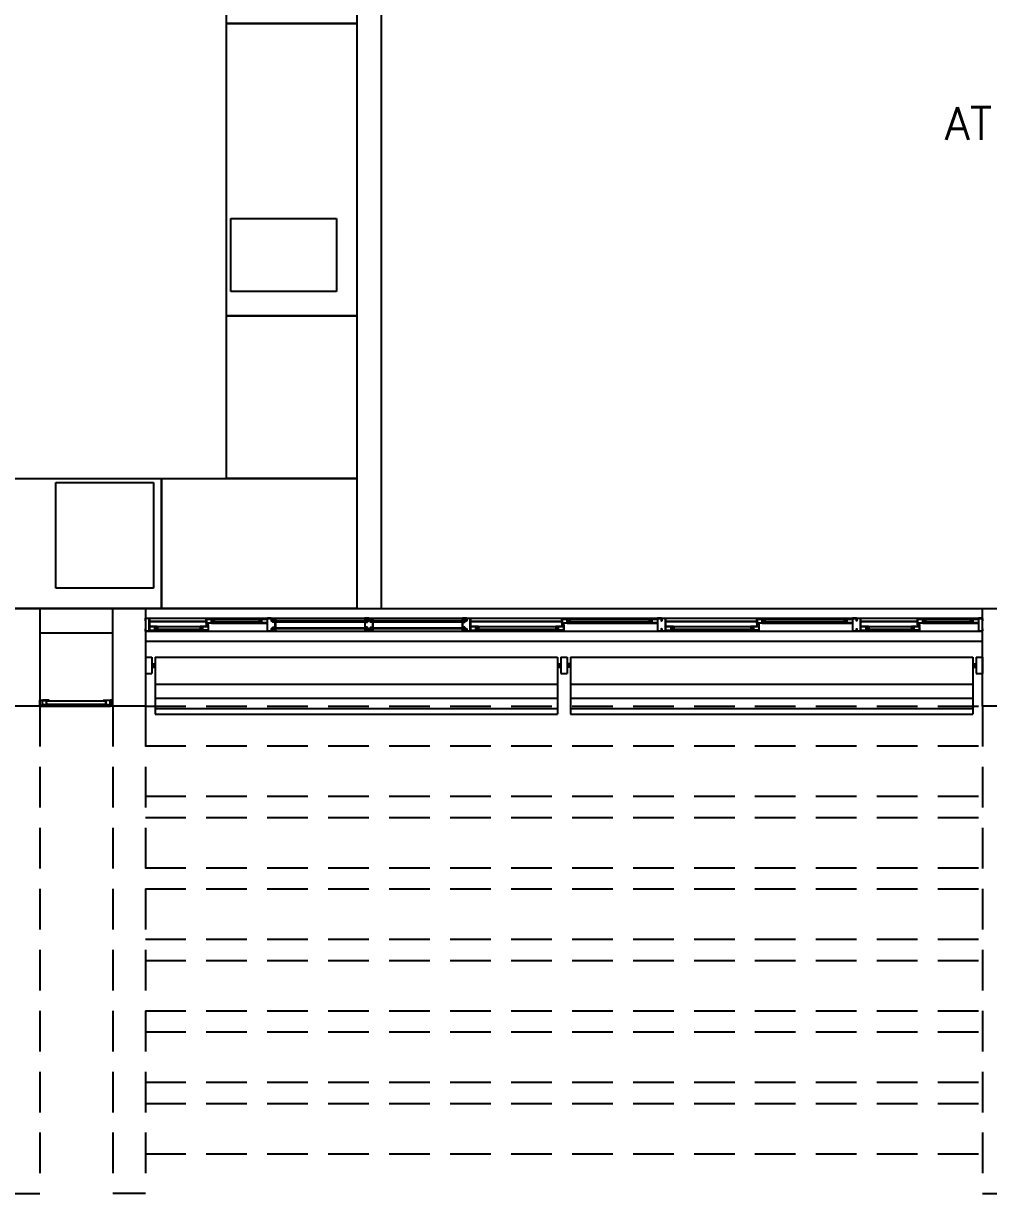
# Model space of a CAD drawing. Header units: millimetres. Extents: x 2128 to 2646, y 1972 to 2207.
# Drawn here: x 2346.71 to 2352.65, y 2006.32 to 2013.52 of the extents above; entities that cross this region are included whole.
import ezdxf

# ---------------------------------------------------------------- set-up
doc = ezdxf.new("R2010")
doc.units = ezdxf.units.MM
doc.linetypes.add('HIDDEN', pattern=[0.375, 0.25, -0.125])
doc.linetypes.add('HIDDEN2', pattern=[4.7625, 3.175, -1.5875])
for name, color, linetype in [('AM-PROJEÇÃO', 1, 'HIDDEN2'), ('AM-TEXTO', 2, 'Continuous'), ('AR-ALV', 2, 'Continuous'), ('AR-ARMÁRIOINF', 1, 'Continuous'), ('AR-BANCADAS', 1, 'Continuous'), ('AR-ESQ', 1, 'Continuous'), ('AR-ESQ-V', 1, 'Continuous'), ('AR-ESTC', 3, 'Continuous'), ('AR-PORTA', 1, 'Continuous'), ('AR-PROJ', 1, 'HIDDEN'), ('BC- VISTA', 1, 'Continuous'), ('BR-LINHAS', 1, 'Continuous'), ('BR-MONTANTE', 242, 'Continuous'), ('BR-PAINEL', 1, 'Continuous'), ('BR-SUPORTE', 1, 'Continuous'), ('DT-ESQ-BAGUETE-C', 1, 'Continuous'), ('DT-ESQ-BAGUETE-V', 1, 'Continuous'), ('DT-ESQ-CHAPA DOBRADA-V', 1, 'Continuous'), ('DT-ESQ-MARCO-V', 1, 'Continuous'), ('DT-ESQ-PERFIL CADEIRA-C', 2, 'Continuous'), ('DT-ESQ-PERFIL CADEIRA-V', 2, 'Continuous'), ('DT-ESQ-PERFIL U SIMPLES-C', 2, 'Continuous'), ('DT-ESQ-PERFIL U-C', 2, 'Continuous'), ('DT-ESQ-PERFIL U-V', 1, 'Continuous'), ('DT-ESQ-VENEZIANA-C', 1, 'Continuous'), ('DT-ESQ-VENEZIANA-V', 1, 'Continuous'), ('DT-ESQ-VIDRO-C', 2, 'Continuous'), ('DT-ESQ-VIDRO-V', 71, 'Continuous'), ('DT-TXTMOD', 1, 'Continuous'), ('ENDEREÇO', 2, 'Continuous'), ('PG-PROJ', 1, 'HIDDEN')]:
    doc.layers.add(name, color=color, linetype=linetype)
doc.styles.add('S10', font='simplex.shx', dxfattribs={"height": 0.1})
doc.styles.add('S12', font='simplex.shx', dxfattribs={"width": 1.1, "height": 0.12})
doc.styles.add('UNB1-100', font='simplex.shx', dxfattribs={"height": 0.2})

# ---------------------------------------------------------------- blocks, each defined once
blk = doc.blocks.new('BCL04')
at = {"layer": 'BC- VISTA'}
blk.add_lwpolyline([(0.8, 0), (0.8, -1.725), (0, -1.725), (0, 0)], close=True, dxfattribs=at)
blk = doc.blocks.new('BCL05')
at = {"layer": 'BC- VISTA'}
blk.add_lwpolyline([(0.8, 0), (0.8, -1.8), (0, -1.8), (0, 0)], close=True, dxfattribs=at)
blk = doc.blocks.new('AIRG3')
at = {"layer": 'AM-PROJEÇÃO'}
blk.add_lwpolyline([(0, 0), (0.45, 0), (0.45, -0.65), (0, -0.65)], close=True, dxfattribs=at)
at = {"layer": 'AM-TEXTO', "style": 'S12'}
for tag, p, flags in [('ACABAMENTO', (1.1595, -0.5887), 3), ('FECHADURA', (1.3595, -0.5887), 1), ('SUSPENSO', (0.7595, -0.5887), 3), ('ARMÁRIO', (0.1595, -0.5887), 2), ('TAMANHO', (0.3595, -0.5887), 3), ('PUXADOR', (1.5595, -0.5887), 1), ('RODÍZIO', (0.5595, -0.5887), 3), ('GAVETAS', (0.9595, -0.5887), 3)]:
    blk.add_attdef(tag, p, '', height=0.12, rotation=90, dxfattribs=dict(at, flags=flags))
blk = doc.blocks.new('BCL01')
at = {"layer": 'BC- VISTA'}
blk.add_lwpolyline([(0.8, 0), (0.8, -1), (0, -1), (0, 0)], close=True, dxfattribs=at)
blk = doc.blocks.new('BCL02')
at = {"layer": 'BC- VISTA'}
blk.add_lwpolyline([(0.8, 0), (0.8, -1.2), (0, -1.2), (0, 0)], close=True, dxfattribs=at)
blk = doc.blocks.new('BCL07')
at = {"layer": 'BC- VISTA'}
blk.add_lwpolyline([(0.8, 0), (0.8, -2.25), (0, -2.25), (0, 0)], close=True, dxfattribs=at)
blk = doc.blocks.new('AIRG4')
at = {"layer": 'AM-PROJEÇÃO'}
blk.add_lwpolyline([(0, 0), (0.6, 0), (0.6, -0.65), (0, -0.65)], close=True, dxfattribs=at)
at = {"layer": 'AM-TEXTO', "style": 'S12'}
for tag, p, flags in [('ACABAMENTO', (1.1595, -0.5887), 3), ('FECHADURA', (1.3595, -0.5887), 1), ('SUSPENSO', (0.7595, -0.5887), 3), ('ARMÁRIO', (0.1595, -0.5887), 2), ('TAMANHO', (0.3595, -0.5887), 3), ('PUXADOR', (1.5595, -0.5887), 1), ('RODÍZIO', (0.5595, -0.5887), 3), ('GAVETAS', (0.9595, -0.5887), 3)]:
    blk.add_attdef(tag, p, '', height=0.12, rotation=90, dxfattribs=dict(at, flags=flags))
blk = doc.blocks.new('EF23-P')
at = {"layer": 'DT-ESQ-BAGUETE-C', "ltscale": 0.1}
for points in [[(0.4225, -0.08), (0.409, -0.08), (0.409, -0.0785), (0.422, -0.0785, 0.414214), (0.4225, -0.078), (0.4225, -0.067, 0.414214), (0.422, -0.0665), (0.409, -0.0665), (0.409, -0.065), (0.4225, -0.065, -0.414214), (0.424, -0.0665), (0.424, -0.0785, -0.414214)], [(0.7015, -0.08), (0.715, -0.08), (0.715, -0.0785), (0.702, -0.0785, -0.414214), (0.7015, -0.078), (0.7015, -0.067, -0.414214), (0.702, -0.0665), (0.715, -0.0665), (0.715, -0.065), (0.7015, -0.065, 0.414214), (0.7, -0.0665), (0.7, -0.0785, 0.414214)], [(2.61, -0.08), (2.5965, -0.08), (2.5965, -0.0785), (2.6095, -0.0785, 0.414214), (2.61, -0.078), (2.61, -0.067, 0.414214), (2.6095, -0.0665), (2.5965, -0.0665), (2.5965, -0.065), (2.61, -0.065, -0.414214), (2.6115, -0.0665), (2.6115, -0.0785, -0.414214)], [(3.1015, -0.08), (3.115, -0.08), (3.115, -0.0785), (3.102, -0.0785, -0.414214), (3.1015, -0.078), (3.1015, -0.067, -0.414214), (3.102, -0.0665), (3.115, -0.0665), (3.115, -0.065), (3.1015, -0.065, 0.414214), (3.1, -0.0665), (3.1, -0.0785, 0.414214)], [(3.81, -0.08), (3.7965, -0.08), (3.7965, -0.0785), (3.8095, -0.0785, 0.414214), (3.81, -0.078), (3.81, -0.067, 0.414214), (3.8095, -0.0665), (3.7965, -0.0665), (3.7965, -0.065), (3.81, -0.065, -0.414214), (3.8115, -0.0665), (3.8115, -0.0785, -0.414214)], [(4.3015, -0.08), (4.315, -0.08), (4.315, -0.0785), (4.302, -0.0785, -0.414214), (4.3015, -0.078), (4.3015, -0.067, -0.414214), (4.302, -0.0665), (4.315, -0.0665), (4.315, -0.065), (4.3015, -0.065, 0.414214), (4.3, -0.0665), (4.3, -0.0785, 0.414214)], [(4.7975, -0.08), (4.784, -0.08), (4.784, -0.0785), (4.797, -0.0785, 0.414214), (4.7975, -0.078), (4.7975, -0.067, 0.414214), (4.797, -0.0665), (4.784, -0.0665), (4.784, -0.065), (4.7975, -0.065, -0.414214), (4.799, -0.0665), (4.799, -0.0785, -0.414214)], [(5.0765, -0.08), (5.09, -0.08), (5.09, -0.0785), (5.077, -0.0785, -0.414214), (5.0765, -0.078), (5.0765, -0.067, -0.414214), (5.077, -0.0665), (5.09, -0.0665), (5.09, -0.065), (5.0765, -0.065, 0.414214), (5.075, -0.0665), (5.075, -0.0785, 0.414214)], [(0.0735, -0.125), (0.06, -0.125), (0.06, -0.1235), (0.073, -0.1235, 0.414214), (0.0735, -0.123), (0.0735, -0.112, 0.414214), (0.073, -0.1115), (0.06, -0.1115), (0.06, -0.11), (0.0735, -0.11, -0.414214), (0.075, -0.1115), (0.075, -0.1235, -0.414214)], [(0.339, -0.125), (0.3525, -0.125), (0.3525, -0.1235), (0.3395, -0.1235, -0.414214), (0.339, -0.123), (0.339, -0.112, -0.414214), (0.3395, -0.1115), (0.3525, -0.1115), (0.3525, -0.11), (0.339, -0.11, 0.414214), (0.3375, -0.1115), (0.3375, -0.1235, 0.414214)], [(2.0485, -0.125), (2.035, -0.125), (2.035, -0.1235), (2.048, -0.1235, 0.414214), (2.0485, -0.123), (2.0485, -0.112, 0.414214), (2.048, -0.1115), (2.035, -0.1115), (2.035, -0.11), (2.0485, -0.11, -0.414214), (2.05, -0.1115), (2.05, -0.1235, -0.414214)], [(2.5265, -0.125), (2.54, -0.125), (2.54, -0.1235), (2.527, -0.1235, -0.414214), (2.5265, -0.123), (2.5265, -0.112, -0.414214), (2.527, -0.1115), (2.54, -0.1115), (2.54, -0.11), (2.5265, -0.11, 0.414214), (2.525, -0.1115), (2.525, -0.1235, 0.414214)], [(3.2485, -0.125), (3.235, -0.125), (3.235, -0.1235), (3.248, -0.1235, 0.414214), (3.2485, -0.123), (3.2485, -0.112, 0.414214), (3.248, -0.1115), (3.235, -0.1115), (3.235, -0.11), (3.2485, -0.11, -0.414214), (3.25, -0.1115), (3.25, -0.1235, -0.414214)], [(3.7265, -0.125), (3.74, -0.125), (3.74, -0.1235), (3.727, -0.1235, -0.414214), (3.7265, -0.123), (3.7265, -0.112, -0.414214), (3.727, -0.1115), (3.74, -0.1115), (3.74, -0.11), (3.7265, -0.11, 0.414214), (3.725, -0.1115), (3.725, -0.1235, 0.414214)], [(4.4485, -0.125), (4.435, -0.125), (4.435, -0.1235), (4.448, -0.1235, 0.414214), (4.4485, -0.123), (4.4485, -0.112, 0.414214), (4.448, -0.1115), (4.435, -0.1115), (4.435, -0.11), (4.4485, -0.11, -0.414214), (4.45, -0.1115), (4.45, -0.1235, -0.414214)], [(4.714, -0.125), (4.7275, -0.125), (4.7275, -0.1235), (4.7145, -0.1235, -0.414214), (4.714, -0.123), (4.714, -0.112, -0.414214), (4.7145, -0.1115), (4.7275, -0.1115), (4.7275, -0.11), (4.714, -0.11, 0.414214), (4.7125, -0.1115), (4.7125, -0.1235, 0.414214)]]:
    blk.add_lwpolyline(points, format="xyb", close=True, dxfattribs=at)
at = {"layer": 'DT-ESQ-BAGUETE-V', "ltscale": 0.1}
for p, q in [((0.4225, -0.065), (0.7015, -0.065)), ((2.61, -0.065), (3.1015, -0.065)), ((3.81, -0.065), (4.3015, -0.065)), ((4.7975, -0.065), (5.0765, -0.065)), ((0.0735, -0.11), (0.339, -0.11)), ((2.0485, -0.11), (2.5265, -0.11)), ((3.2485, -0.11), (3.7265, -0.11)), ((4.4485, -0.11), (4.714, -0.11))]:
    blk.add_line(p, q, dxfattribs=at)
at = {"layer": 'DT-ESQ-CHAPA DOBRADA-V', "ltscale": 0.1}
for p, q in [((0.025, -0.077), (0.374, -0.077)), ((0.025, -0.08), (0.374, -0.08)), ((2, -0.077), (2.5615, -0.077)), ((2, -0.08), (2.5615, -0.08)), ((3.2, -0.077), (3.7615, -0.077)), ((3.2, -0.08), (3.7615, -0.08)), ((4.4, -0.077), (4.749, -0.077)), ((4.4, -0.08), (4.749, -0.08))]:
    blk.add_line(p, q, dxfattribs=at)
at = {"layer": 'DT-ESQ-MARCO-V', "ltscale": 0.1}
for p, q in [((0.7985, -0.06), (1.3515, -0.06)), ((1.3985, -0.06), (1.9515, -0.06)), ((0.7985, -0.14), (1.3515, -0.14)), ((1.3985, -0.14), (1.9515, -0.14))]:
    blk.add_line(p, q, dxfattribs=at)
at = {"layer": 'DT-ESQ-PERFIL CADEIRA-C', "ltscale": 0.1}
for p, q in [((0.025, -0.1335), (0.0735, -0.1335)), ((0.3855, -0.1335), (0.339, -0.1335)), ((0.376, -0.0885), (0.4225, -0.0885)), ((0.75, -0.0885), (0.7015, -0.0885)), ((2, -0.1335), (2.0485, -0.1335)), ((2.573, -0.1335), (2.5265, -0.1335)), ((2.5635, -0.0885), (2.61, -0.0885)), ((3.15, -0.0885), (3.1015, -0.0885)), ((3.2, -0.1335), (3.2485, -0.1335)), ((3.773, -0.1335), (3.7265, -0.1335)), ((3.7635, -0.0885), (3.81, -0.0885)), ((4.35, -0.0885), (4.3015, -0.0885)), ((4.4, -0.1335), (4.4485, -0.1335)), ((4.7605, -0.1335), (4.714, -0.1335)), ((4.751, -0.0885), (4.7975, -0.0885)), ((5.125, -0.0885), (5.0765, -0.0885))]:
    blk.add_line(p, q, dxfattribs=at)
for points in [[(0.4225, -0.087, -1), (0.4225, -0.09), (0.376, -0.09, -0.414214), (0.374, -0.088), (0.374, -0.067, -0.414214), (0.376, -0.065), (0.4075, -0.065, -0.414214), (0.409, -0.0665), (0.409, -0.087)], [(0.409, -0.0885, -0.198913), (0.4079, -0.0881, -0.198913), (0.4075, -0.087), (0.4075, -0.067, 0.414214), (0.407, -0.0665), (0.376, -0.0665, 0.414214), (0.3755, -0.067), (0.3755, -0.088, 0.414214), (0.376, -0.0885)], [(0.7015, -0.09), (0.75, -0.09), (0.75, -0.0885), (0.715, -0.0885, 0.198912), (0.7161, -0.0881, 0.198913), (0.7165, -0.087), (0.7165, -0.067, -0.414214), (0.717, -0.0665), (0.75, -0.0665), (0.75, -0.065), (0.7165, -0.065, 0.414214), (0.715, -0.0665), (0.715, -0.0785), (0.715, -0.08), (0.715, -0.087), (0.7015, -0.087, 1)], [(2.61, -0.087, -1), (2.61, -0.09), (2.5635, -0.09, -0.414214), (2.5615, -0.088), (2.5615, -0.067, -0.414214), (2.5635, -0.065), (2.595, -0.065, -0.414214), (2.5965, -0.0665), (2.5965, -0.087)], [(2.5965, -0.0885, -0.198913), (2.5954, -0.0881, -0.198913), (2.595, -0.087), (2.595, -0.067, 0.414214), (2.5945, -0.0665), (2.5635, -0.0665, 0.414214), (2.563, -0.067), (2.563, -0.088, 0.414214), (2.5635, -0.0885)], [(3.1015, -0.09), (3.15, -0.09), (3.15, -0.0885), (3.115, -0.0885, 0.198912), (3.1161, -0.0881, 0.198913), (3.1165, -0.087), (3.1165, -0.067, -0.414214), (3.117, -0.0665), (3.15, -0.0665), (3.15, -0.065), (3.1165, -0.065, 0.414214), (3.115, -0.0665), (3.115, -0.0785), (3.115, -0.08), (3.115, -0.087), (3.1015, -0.087, 1)], [(3.81, -0.087, -1), (3.81, -0.09), (3.7635, -0.09, -0.414214), (3.7615, -0.088), (3.7615, -0.067, -0.414214), (3.7635, -0.065), (3.795, -0.065, -0.414214), (3.7965, -0.0665), (3.7965, -0.087)], [(3.7965, -0.0885, -0.198913), (3.7954, -0.0881, -0.198913), (3.795, -0.087), (3.795, -0.067, 0.414214), (3.7945, -0.0665), (3.7635, -0.0665, 0.414214), (3.763, -0.067), (3.763, -0.088, 0.414214), (3.7635, -0.0885)], [(4.3015, -0.09), (4.35, -0.09), (4.35, -0.0885), (4.315, -0.0885, 0.198912), (4.3161, -0.0881, 0.198913), (4.3165, -0.087), (4.3165, -0.067, -0.414214), (4.317, -0.0665), (4.35, -0.0665), (4.35, -0.065), (4.3165, -0.065, 0.414214), (4.315, -0.0665), (4.315, -0.0785), (4.315, -0.08), (4.315, -0.087), (4.3015, -0.087, 1)], [(4.7975, -0.087, -1), (4.7975, -0.09), (4.751, -0.09, -0.414214), (4.749, -0.088), (4.749, -0.067, -0.414214), (4.751, -0.065), (4.7825, -0.065, -0.414214), (4.784, -0.0665), (4.784, -0.087)], [(4.784, -0.0885, -0.198913), (4.7829, -0.0881, -0.198913), (4.7825, -0.087), (4.7825, -0.067, 0.414214), (4.782, -0.0665), (4.751, -0.0665, 0.414214), (4.7505, -0.067), (4.7505, -0.088, 0.414214), (4.751, -0.0885)], [(5.0765, -0.09), (5.125, -0.09), (5.125, -0.0885), (5.09, -0.0885, 0.198912), (5.0911, -0.0881, 0.198913), (5.0915, -0.087), (5.0915, -0.067, -0.414214), (5.092, -0.0665), (5.125, -0.0665), (5.125, -0.065), (5.0915, -0.065, 0.414214), (5.09, -0.0665), (5.09, -0.0785), (5.09, -0.08), (5.09, -0.087), (5.0765, -0.087, 1)], [(0.0735, -0.135), (0.025, -0.135), (0.025, -0.1335), (0.06, -0.1335, -0.198912), (0.0589, -0.1331, -0.198913), (0.0585, -0.132), (0.0585, -0.112, 0.414214), (0.058, -0.1115), (0.025, -0.1115), (0.025, -0.11), (0.0585, -0.11, -0.414214), (0.06, -0.1115), (0.06, -0.1235), (0.06, -0.125), (0.06, -0.132), (0.0735, -0.132, -1)], [(0.339, -0.132, 1), (0.339, -0.135), (0.3855, -0.135, 0.414214), (0.3875, -0.133), (0.3875, -0.112, 0.414214), (0.3855, -0.11), (0.354, -0.11, 0.414214), (0.3525, -0.1115), (0.3525, -0.132)], [(0.3525, -0.1335, 0.198913), (0.3536, -0.1331, 0.198913), (0.354, -0.132), (0.354, -0.112, -0.414214), (0.3545, -0.1115), (0.3855, -0.1115, -0.414214), (0.386, -0.112), (0.386, -0.133, -0.414214), (0.3855, -0.1335)], [(2.0485, -0.135), (2, -0.135), (2, -0.1335), (2.035, -0.1335, -0.198912), (2.0339, -0.1331, -0.198913), (2.0335, -0.132), (2.0335, -0.112, 0.414214), (2.033, -0.1115), (2, -0.1115), (2, -0.11), (2.0335, -0.11, -0.414214), (2.035, -0.1115), (2.035, -0.1235), (2.035, -0.125), (2.035, -0.132), (2.0485, -0.132, -1)], [(2.5265, -0.132, 1), (2.5265, -0.135), (2.573, -0.135, 0.414214), (2.575, -0.133), (2.575, -0.112, 0.414214), (2.573, -0.11), (2.5415, -0.11, 0.414214), (2.54, -0.1115), (2.54, -0.132)], [(2.54, -0.1335, 0.198913), (2.5411, -0.1331, 0.198913), (2.5415, -0.132), (2.5415, -0.112, -0.414214), (2.542, -0.1115), (2.573, -0.1115, -0.414214), (2.5735, -0.112), (2.5735, -0.133, -0.414214), (2.573, -0.1335)], [(3.2485, -0.135), (3.2, -0.135), (3.2, -0.1335), (3.235, -0.1335, -0.198912), (3.2339, -0.1331, -0.198913), (3.2335, -0.132), (3.2335, -0.112, 0.414214), (3.233, -0.1115), (3.2, -0.1115), (3.2, -0.11), (3.2335, -0.11, -0.414214), (3.235, -0.1115), (3.235, -0.1235), (3.235, -0.125), (3.235, -0.132), (3.2485, -0.132, -1)], [(3.7265, -0.132, 1), (3.7265, -0.135), (3.773, -0.135, 0.414214), (3.775, -0.133), (3.775, -0.112, 0.414214), (3.773, -0.11), (3.7415, -0.11, 0.414214), (3.74, -0.1115), (3.74, -0.132)], [(3.74, -0.1335, 0.198913), (3.7411, -0.1331, 0.198913), (3.7415, -0.132), (3.7415, -0.112, -0.414214), (3.742, -0.1115), (3.773, -0.1115, -0.414214), (3.7735, -0.112), (3.7735, -0.133, -0.414214), (3.773, -0.1335)], [(4.4485, -0.135), (4.4, -0.135), (4.4, -0.1335), (4.435, -0.1335, -0.198912), (4.4339, -0.1331, -0.198913), (4.4335, -0.132), (4.4335, -0.112, 0.414214), (4.433, -0.1115), (4.4, -0.1115), (4.4, -0.11), (4.4335, -0.11, -0.414214), (4.435, -0.1115), (4.435, -0.1235), (4.435, -0.125), (4.435, -0.132), (4.4485, -0.132, -1)], [(4.714, -0.132, 1), (4.714, -0.135), (4.7605, -0.135, 0.414214), (4.7625, -0.133), (4.7625, -0.112, 0.414214), (4.7605, -0.11), (4.729, -0.11, 0.414214), (4.7275, -0.1115), (4.7275, -0.132)], [(4.7275, -0.1335, 0.198913), (4.7286, -0.1331, 0.198913), (4.729, -0.132), (4.729, -0.112, -0.414214), (4.7295, -0.1115), (4.7605, -0.1115, -0.414214), (4.761, -0.112), (4.761, -0.133, -0.414214), (4.7605, -0.1335)]]:
    blk.add_lwpolyline(points, format="xyb", close=True, dxfattribs=at)
at = {"layer": 'DT-ESQ-PERFIL CADEIRA-V', "ltscale": 0.1}
for p, q in [((0.0735, -0.135), (0.339, -0.135)), ((0.4075, -0.09), (0.7015, -0.09)), ((2.0485, -0.135), (2.5265, -0.135)), ((2.595, -0.09), (3.1015, -0.09)), ((3.2485, -0.135), (3.7265, -0.135)), ((3.795, -0.09), (4.3015, -0.09)), ((4.4485, -0.135), (4.714, -0.135)), ((4.7825, -0.09), (5.0765, -0.09))]:
    blk.add_line(p, q, dxfattribs=at)
at = {"layer": 'DT-ESQ-PERFIL U SIMPLES-C', "ltscale": 0.1}
for points in [[(0.376, -0.102), (0.384, -0.102), (0.384, -0.1005), (0.376, -0.1005, -0.414214), (0.3755, -0.1), (0.3755, -0.092, -0.414214), (0.376, -0.0915), (0.384, -0.0915), (0.384, -0.09), (0.376, -0.09, 0.414214), (0.374, -0.092), (0.374, -0.1, 0.414214)], [(0.3855, -0.098), (0.3775, -0.098), (0.3775, -0.0995), (0.3855, -0.0995, -0.414214), (0.386, -0.1), (0.386, -0.108, -0.414214), (0.3855, -0.1085), (0.3775, -0.1085), (0.3775, -0.11), (0.3855, -0.11, 0.414214), (0.3875, -0.108), (0.3875, -0.1, 0.414214)], [(2.5635, -0.102), (2.5715, -0.102), (2.5715, -0.1005), (2.5635, -0.1005, -0.414214), (2.563, -0.1), (2.563, -0.092, -0.414214), (2.5635, -0.0915), (2.5715, -0.0915), (2.5715, -0.09), (2.5635, -0.09, 0.414214), (2.5615, -0.092), (2.5615, -0.1, 0.414214)], [(2.573, -0.098), (2.565, -0.098), (2.565, -0.0995), (2.573, -0.0995, -0.414214), (2.5735, -0.1), (2.5735, -0.108, -0.414214), (2.573, -0.1085), (2.565, -0.1085), (2.565, -0.11), (2.573, -0.11, 0.414214), (2.575, -0.108), (2.575, -0.1, 0.414214)], [(3.7635, -0.102), (3.7715, -0.102), (3.7715, -0.1005), (3.7635, -0.1005, -0.414214), (3.763, -0.1), (3.763, -0.092, -0.414214), (3.7635, -0.0915), (3.7715, -0.0915), (3.7715, -0.09), (3.7635, -0.09, 0.414214), (3.7615, -0.092), (3.7615, -0.1, 0.414214)], [(3.773, -0.098), (3.765, -0.098), (3.765, -0.0995), (3.773, -0.0995, -0.414214), (3.7735, -0.1), (3.7735, -0.108, -0.414214), (3.773, -0.1085), (3.765, -0.1085), (3.765, -0.11), (3.773, -0.11, 0.414214), (3.775, -0.108), (3.775, -0.1, 0.414214)], [(4.751, -0.102), (4.759, -0.102), (4.759, -0.1005), (4.751, -0.1005, -0.414214), (4.7505, -0.1), (4.7505, -0.092, -0.414214), (4.751, -0.0915), (4.759, -0.0915), (4.759, -0.09), (4.751, -0.09, 0.414214), (4.749, -0.092), (4.749, -0.1, 0.414214)], [(4.7605, -0.098), (4.7525, -0.098), (4.7525, -0.0995), (4.7605, -0.0995, -0.414214), (4.761, -0.1), (4.761, -0.108, -0.414214), (4.7605, -0.1085), (4.7525, -0.1085), (4.7525, -0.11), (4.7605, -0.11, 0.414214), (4.7625, -0.108), (4.7625, -0.1, 0.414214)]]:
    blk.add_lwpolyline(points, format="xyb", close=True, dxfattribs=at)
at = {"layer": 'DT-ESQ-PERFIL U-C', "ltscale": 0.1}
for points in [[(0, -0.0615, -0.414214), (0.0015, -0.06), (0.0235, -0.06, -0.414214), (0.025, -0.0615), (0.025, -0.1385, -0.414214), (0.0235, -0.14), (0.0015, -0.14, -0.414214), (0, -0.1385), (0, -0.125), (0.0015, -0.125), (0.0015, -0.138, 0.414214), (0.002, -0.1385), (0.023, -0.1385, 0.414214), (0.0235, -0.138), (0.0235, -0.062, 0.414214), (0.023, -0.0615), (0.002, -0.0615, 0.414214), (0.0015, -0.062), (0.0015, -0.075), (0, -0.075)], [(0.775, -0.0615, 0.414214), (0.7735, -0.06), (0.7515, -0.06, 0.414214), (0.75, -0.0615), (0.75, -0.1385, 0.414214), (0.7515, -0.14), (0.7735, -0.14, 0.414214), (0.775, -0.1385), (0.775, -0.125), (0.7735, -0.125), (0.7735, -0.138, -0.414214), (0.773, -0.1385), (0.752, -0.1385, -0.414214), (0.7515, -0.138), (0.7515, -0.062, -0.414214), (0.752, -0.0615), (0.773, -0.0615, -0.414214), (0.7735, -0.062), (0.7735, -0.075), (0.775, -0.075)], [(0.8, -0.1285), (0.8, -0.1385, -0.414214), (0.7985, -0.14), (0.7765, -0.14, -0.414214), (0.775, -0.1385), (0.775, -0.125), (0.7765, -0.125), (0.7765, -0.138, 0.414214), (0.777, -0.1385), (0.798, -0.1385, 0.414214), (0.7985, -0.138), (0.7985, -0.1285), (0.7855, -0.1285, -0.414214), (0.784, -0.127), (0.784, -0.117, -0.414214), (0.7855, -0.1155), (0.7985, -0.1155), (0.7985, -0.0845), (0.7855, -0.0845, -0.414214), (0.784, -0.083), (0.784, -0.073, -0.414214), (0.7855, -0.0715), (0.7985, -0.0715), (0.7985, -0.062, 0.414214), (0.798, -0.0615), (0.777, -0.0615, 0.414214), (0.7765, -0.062), (0.7765, -0.075), (0.775, -0.075), (0.775, -0.0615, -0.414214), (0.7765, -0.06), (0.7985, -0.06, -0.414214), (0.8, -0.0615), (0.8, -0.0715, -0.414214), (0.7985, -0.073), (0.7855, -0.073), (0.7855, -0.083), (0.7985, -0.083), (0.7985, -0.083, -0.414214), (0.8, -0.0845), (0.8, -0.1155, -0.414214), (0.7985, -0.117), (0.7985, -0.117), (0.7855, -0.117), (0.7855, -0.127), (0.7985, -0.127, -0.414214)], [(1.35, -0.1285), (1.35, -0.1385, 0.414214), (1.3515, -0.14), (1.3735, -0.14, 0.414214), (1.375, -0.1385), (1.375, -0.125), (1.3735, -0.125), (1.3735, -0.138, -0.414214), (1.373, -0.1385), (1.352, -0.1385, -0.414214), (1.3515, -0.138), (1.3515, -0.1285), (1.3645, -0.1285, 0.414214), (1.366, -0.127), (1.366, -0.117, 0.414214), (1.3645, -0.1155), (1.3515, -0.1155), (1.3515, -0.0845), (1.3645, -0.0845, 0.414214), (1.366, -0.083), (1.366, -0.073, 0.414214), (1.3645, -0.0715), (1.3515, -0.0715), (1.3515, -0.062, -0.414214), (1.352, -0.0615), (1.373, -0.0615, -0.414214), (1.3735, -0.062), (1.3735, -0.075), (1.375, -0.075), (1.375, -0.0615, 0.414214), (1.3735, -0.06), (1.3515, -0.06, 0.414214), (1.35, -0.0615), (1.35, -0.0715, 0.414214), (1.3515, -0.073), (1.3645, -0.073), (1.3645, -0.083), (1.3515, -0.083), (1.3515, -0.083, 0.414214), (1.35, -0.0845), (1.35, -0.1155, 0.414214), (1.3515, -0.117), (1.3515, -0.117), (1.3645, -0.117), (1.3645, -0.127), (1.3515, -0.127, 0.414214)], [(1.4, -0.1285), (1.4, -0.1385, -0.414214), (1.3985, -0.14), (1.3765, -0.14, -0.414214), (1.375, -0.1385), (1.375, -0.125), (1.3765, -0.125), (1.3765, -0.138, 0.414214), (1.377, -0.1385), (1.398, -0.1385, 0.414214), (1.3985, -0.138), (1.3985, -0.1285), (1.3855, -0.1285, -0.414214), (1.384, -0.127), (1.384, -0.117, -0.414214), (1.3855, -0.1155), (1.3985, -0.1155), (1.3985, -0.0845), (1.3855, -0.0845, -0.414214), (1.384, -0.083), (1.384, -0.073, -0.414214), (1.3855, -0.0715), (1.3985, -0.0715), (1.3985, -0.062, 0.414214), (1.398, -0.0615), (1.377, -0.0615, 0.414214), (1.3765, -0.062), (1.3765, -0.075), (1.375, -0.075), (1.375, -0.0615, -0.414214), (1.3765, -0.06), (1.3985, -0.06, -0.414214), (1.4, -0.0615), (1.4, -0.0715, -0.414214), (1.3985, -0.073), (1.3855, -0.073), (1.3855, -0.083), (1.3985, -0.083), (1.3985, -0.083, -0.414214), (1.4, -0.0845), (1.4, -0.1155, -0.414214), (1.3985, -0.117), (1.3985, -0.117), (1.3855, -0.117), (1.3855, -0.127), (1.3985, -0.127, -0.414214)], [(1.95, -0.1285), (1.95, -0.1385, 0.414214), (1.9515, -0.14), (1.9735, -0.14, 0.414214), (1.975, -0.1385), (1.975, -0.125), (1.9735, -0.125), (1.9735, -0.138, -0.414214), (1.973, -0.1385), (1.952, -0.1385, -0.414214), (1.9515, -0.138), (1.9515, -0.1285), (1.9645, -0.1285, 0.414214), (1.966, -0.127), (1.966, -0.117, 0.414214), (1.9645, -0.1155), (1.9515, -0.1155), (1.9515, -0.0845), (1.9645, -0.0845, 0.414214), (1.966, -0.083), (1.966, -0.073, 0.414214), (1.9645, -0.0715), (1.9515, -0.0715), (1.9515, -0.062, -0.414214), (1.952, -0.0615), (1.973, -0.0615, -0.414214), (1.9735, -0.062), (1.9735, -0.075), (1.975, -0.075), (1.975, -0.0615, 0.414214), (1.9735, -0.06), (1.9515, -0.06, 0.414214), (1.95, -0.0615), (1.95, -0.0715, 0.414214), (1.9515, -0.073), (1.9645, -0.073), (1.9645, -0.083), (1.9515, -0.083), (1.9515, -0.083, 0.414214), (1.95, -0.0845), (1.95, -0.1155, 0.414214), (1.9515, -0.117), (1.9515, -0.117), (1.9645, -0.117), (1.9645, -0.127), (1.9515, -0.127, 0.414214)], [(1.975, -0.0615, -0.414214), (1.9765, -0.06), (1.9985, -0.06, -0.414214), (2, -0.0615), (2, -0.1385, -0.414214), (1.9985, -0.14), (1.9765, -0.14, -0.414214), (1.975, -0.1385), (1.975, -0.125), (1.9765, -0.125), (1.9765, -0.138, 0.414214), (1.977, -0.1385), (1.998, -0.1385, 0.414214), (1.9985, -0.138), (1.9985, -0.062, 0.414214), (1.998, -0.0615), (1.977, -0.0615, 0.414214), (1.9765, -0.062), (1.9765, -0.075), (1.975, -0.075)], [(3.175, -0.0615, 0.414214), (3.1735, -0.06), (3.1515, -0.06, 0.414214), (3.15, -0.0615), (3.15, -0.1385, 0.414214), (3.1515, -0.14), (3.1735, -0.14, 0.414214), (3.175, -0.1385), (3.175, -0.125), (3.1735, -0.125), (3.1735, -0.138, -0.414214), (3.173, -0.1385), (3.152, -0.1385, -0.414214), (3.1515, -0.138), (3.1515, -0.062, -0.414214), (3.152, -0.0615), (3.173, -0.0615, -0.414214), (3.1735, -0.062), (3.1735, -0.075), (3.175, -0.075)], [(3.175, -0.0615, -0.414214), (3.1765, -0.06), (3.1985, -0.06, -0.414214), (3.2, -0.0615), (3.2, -0.1385, -0.414214), (3.1985, -0.14), (3.1765, -0.14, -0.414214), (3.175, -0.1385), (3.175, -0.125), (3.1765, -0.125), (3.1765, -0.138, 0.414214), (3.177, -0.1385), (3.198, -0.1385, 0.414214), (3.1985, -0.138), (3.1985, -0.062, 0.414214), (3.198, -0.0615), (3.177, -0.0615, 0.414214), (3.1765, -0.062), (3.1765, -0.075), (3.175, -0.075)], [(4.375, -0.0615, 0.414214), (4.3735, -0.06), (4.3515, -0.06, 0.414214), (4.35, -0.0615), (4.35, -0.1385, 0.414214), (4.3515, -0.14), (4.3735, -0.14, 0.414214), (4.375, -0.1385), (4.375, -0.125), (4.3735, -0.125), (4.3735, -0.138, -0.414214), (4.373, -0.1385), (4.352, -0.1385, -0.414214), (4.3515, -0.138), (4.3515, -0.062, -0.414214), (4.352, -0.0615), (4.373, -0.0615, -0.414214), (4.3735, -0.062), (4.3735, -0.075), (4.375, -0.075)], [(4.375, -0.0615, -0.414214), (4.3765, -0.06), (4.3985, -0.06, -0.414214), (4.4, -0.0615), (4.4, -0.1385, -0.414214), (4.3985, -0.14), (4.3765, -0.14, -0.414214), (4.375, -0.1385), (4.375, -0.125), (4.3765, -0.125), (4.3765, -0.138, 0.414214), (4.377, -0.1385), (4.398, -0.1385, 0.414214), (4.3985, -0.138), (4.3985, -0.062, 0.414214), (4.398, -0.0615), (4.377, -0.0615, 0.414214), (4.3765, -0.062), (4.3765, -0.075), (4.375, -0.075)], [(5.15, -0.0615, 0.414214), (5.1485, -0.06), (5.1265, -0.06, 0.414214), (5.125, -0.0615), (5.125, -0.1385, 0.414214), (5.1265, -0.14), (5.1485, -0.14, 0.414214), (5.15, -0.1385), (5.15, -0.125), (5.1485, -0.125), (5.1485, -0.138, -0.414214), (5.148, -0.1385), (5.127, -0.1385, -0.414214), (5.1265, -0.138), (5.1265, -0.062, -0.414214), (5.127, -0.0615), (5.148, -0.0615, -0.414214), (5.1485, -0.062), (5.1485, -0.075), (5.15, -0.075)]]:
    blk.add_lwpolyline(points, format="xyb", close=True, dxfattribs=at)
at = {"layer": 'DT-ESQ-PERFIL U-V', "ltscale": 0.1}
for p, q in [((0.0235, -0.06), (0.7515, -0.06)), ((1.9985, -0.06), (3.1515, -0.06)), ((3.1985, -0.06), (4.3515, -0.06)), ((4.3985, -0.06), (5.1265, -0.06)), ((0.0235, -0.14), (0.7515, -0.14)), ((1.9985, -0.14), (3.1515, -0.14)), ((3.1985, -0.14), (4.3515, -0.14)), ((4.3985, -0.14), (5.1265, -0.14))]:
    blk.add_line(p, q, dxfattribs=at)
at = {"layer": 'DT-ESQ-VIDRO-C', "ltscale": 0.1}
for points in [[(0.063, -0.13), (0.063, -0.127), (0.3495, -0.127), (0.3495, -0.13)], [(0.7125, -0.085), (0.7125, -0.082), (0.4115, -0.082), (0.4115, -0.085)], [(1.3625, -0.081), (1.3625, -0.075), (0.7875, -0.075), (0.7875, -0.081)], [(1.9625, -0.081), (1.9625, -0.075), (1.3875, -0.075), (1.3875, -0.081)], [(2.038, -0.13), (2.038, -0.127), (2.537, -0.127), (2.537, -0.13)], [(3.1125, -0.085), (3.1125, -0.082), (2.599, -0.082), (2.599, -0.085)], [(3.238, -0.13), (3.238, -0.127), (3.737, -0.127), (3.737, -0.13)], [(4.3125, -0.085), (4.3125, -0.082), (3.799, -0.082), (3.799, -0.085)], [(4.438, -0.13), (4.438, -0.127), (4.7245, -0.127), (4.7245, -0.13)], [(5.0875, -0.085), (5.0875, -0.082), (4.7865, -0.082), (4.7865, -0.085)]]:
    blk.add_lwpolyline(points, close=True, dxfattribs=at)
at = {"layer": 'DT-ESQ-VIDRO-V', "ltscale": 0.1}
for points in [[(1.3625, -0.119), (1.3625, -0.125), (0.7875, -0.125), (0.7875, -0.119)], [(1.9625, -0.119), (1.9625, -0.125), (1.3875, -0.125), (1.3875, -0.119)]]:
    blk.add_lwpolyline(points, close=True, dxfattribs=at)
at = {"layer": 'DT-TXTMOD', "ltscale": 0.1, "style": 'S10', "flags": 3}
for tag, p in [('M01', (0.025, -0.28)), ('M02', (0.3253, -0.28)), ('M03', (0.627, -0.28)), ('M04', (0.9288, -0.28)), ('M05', (1.2306, -0.28)), ('M06', (1.5323, -0.28)), ('M07', (1.8341, -0.28)), ('M08', (2.1359, -0.28)), ('M09', (2.4376, -0.28)), ('M10', (2.7394, -0.28)), ('M11', (3.0412, -0.28)), ('M12', (3.3429, -0.28)), ('M13', (3.6447, -0.28)), ('M14', (3.9464, -0.28)), ('M15', (4.2482, -0.28)), ('M16', (4.55, -0.28)), ('M17', (4.8517, -0.28))]:
    blk.add_attdef(tag, p, '', height=0.1, dxfattribs=at)
blk = doc.blocks.new('BR-MODULO1')
at = {"layer": 'BR-LINHAS'}
for p, q in [((0.06, -0.2648), (2.535, -0.2648)), ((2.615, -0.2648), (5.09, -0.2648)), ((0.06, -0.3524), (2.535, -0.3524)), ((2.615, -0.3524), (5.09, -0.3524)), ((0.06, -0.4147), (2.535, -0.4147)), ((2.615, -0.4147), (5.09, -0.4147))]:
    blk.add_line(p, q, dxfattribs=at)
at = {"layer": 'BR-MONTANTE'}
for p, q in [((0, -0.1), (0, -0.2)), ((0, -0.1), (0.04, -0.1)), ((0.04, -0.1), (0.04, -0.2)), ((2.5547, -0.1), (2.5947, -0.1)), ((2.5547, -0.1), (2.5547, -0.2)), ((2.5947, -0.1), (2.5947, -0.2)), ((5.11, -0.1), (5.11, -0.2)), ((5.11, -0.1), (5.15, -0.1)), ((5.15, -0.1), (5.15, -0.2)), ((0, -0.2), (0.04, -0.2)), ((2.5547, -0.2), (2.5947, -0.2)), ((5.11, -0.2), (5.15, -0.2))]:
    blk.add_line(p, q, dxfattribs=at)
at = {"layer": 'BR-PAINEL'}
for p, q in [((0.06, -0.1), (2.535, -0.1)), ((0.06, -0.1), (0.06, -0.45)), ((2.535, -0.1), (2.535, -0.45)), ((2.615, -0.1), (2.615, -0.45)), ((2.615, -0.1), (5.09, -0.1)), ((5.09, -0.1), (5.09, -0.45)), ((0.06, -0.45), (2.535, -0.45)), ((2.615, -0.45), (5.09, -0.45))]:
    blk.add_line(p, q, dxfattribs=at)
at = {"layer": 'BR-SUPORTE'}
for p, q in [((0.04, -0.14), (0.06, -0.14)), ((0.05, -0.14), (0.05, -0.16)), ((2.5347, -0.14), (2.5547, -0.14)), ((2.5447, -0.14), (2.5447, -0.16)), ((2.6147, -0.14), (2.5947, -0.14)), ((2.6047, -0.14), (2.6047, -0.16)), ((5.09, -0.14), (5.11, -0.14)), ((5.1, -0.14), (5.1, -0.16)), ((0.04, -0.16), (0.06, -0.16)), ((2.5347, -0.16), (2.5547, -0.16)), ((2.6147, -0.16), (2.5947, -0.16)), ((5.09, -0.16), (5.11, -0.16))]:
    blk.add_line(p, q, dxfattribs=at)
blk = doc.blocks.new('PG-MODULO1-PJ-B')
at = {"layer": 'PG-PROJ'}
for p, q in [((0, 0), (0, -3)), ((5.55, 0), (5.55, -3)), ((0.2, 0), (5.35, 0)), ((0.2, 0), (0.2, -3)), ((5.35, 0), (5.35, -3)), ((0.2, -0.2454), (5.35, -0.2454)), ((0.2, -0.5546), (5.35, -0.5546)), ((0.2, -0.6854), (5.35, -0.6854)), ((0.2, -0.9946), (5.35, -0.9946)), ((0.2, -1.1254), (5.35, -1.1254)), ((0.2, -1.4346), (5.35, -1.4346)), ((0.2, -1.5654), (5.35, -1.5654)), ((0.2, -1.8746), (5.35, -1.8746)), ((0.2, -2.0054), (5.35, -2.0054)), ((0.2, -2.3146), (5.35, -2.3146)), ((0.2, -2.4454), (5.35, -2.4454)), ((0.2, -2.7546), (5.35, -2.7546)), ((0.2, -3), (0, -3)), ((5.35, -3), (5.55, -3))]:
    blk.add_line(p, q, dxfattribs=at)
blk = doc.blocks.new('EF01C-P')
at = {"layer": 'DT-ESQ-BAGUETE-C', "ltscale": 0.1}
for points in [[(0.0015, 0.035), (0.015, 0.035), (0.015, 0.0335), (0.0015, 0.0335), (0.0015, 0.005), (0.015, 0.005), (0.015, 0.0035), (0.0015, 0.0035, -0.414214), (0, 0.005), (0, 0.0335, -0.414214)], [(0.4485, 0.035), (0.435, 0.035), (0.435, 0.0335), (0.4485, 0.0335), (0.4485, 0.005), (0.435, 0.005), (0.435, 0.0035), (0.4485, 0.0035, 0.414214), (0.45, 0.005), (0.45, 0.0335, 0.414214)]]:
    blk.add_lwpolyline(points, format="xyb", close=True, dxfattribs=at)
at = {"layer": 'DT-ESQ-PERFIL CADEIRA-C', "ltscale": 0.1}
for points in [[(0.01, 0.0015), (0.01, 0.003), (0.0015, 0.003, 1), (0.0015, 0), (0.015, 0, 0.414214), (0.0165, 0.0015), (0.0165, 0.0335), (0.043, 0.0335)], [(0.043, 0.0065), (0.018, 0.0065), (0.018, 0.0165), (0.0165, 0.0165), (0.0165, 0.0065, 0.414214), (0.018, 0.005), (0.043, 0.005), (0.0565, 0.005, 1), (0.0565, 0.008), (0.043, 0.008), (0.043, 0.02), (0.043, 0.032), (0.0565, 0.032, 1), (0.0565, 0.035), (0.043, 0.035), (0.0165, 0.035, 0.414214), (0.015, 0.0335), (0.015, 0.0015), (0.0015, 0.0015)], [(0.0415, 0.02), (0.0415, 0.032, -0.414214), (0.043, 0.0335), (0.0565, 0.0335)], [(0.0415, 0.02), (0.0415, 0.008, 0.414214), (0.043, 0.0065), (0.0565, 0.0065)], [(0.407, 0.0065), (0.432, 0.0065), (0.432, 0.0165), (0.4335, 0.0165), (0.4335, 0.0065, -0.414214), (0.432, 0.005), (0.407, 0.005), (0.3935, 0.005, -1), (0.3935, 0.008), (0.407, 0.008), (0.407, 0.02), (0.407, 0.032), (0.3935, 0.032, -1), (0.3935, 0.035), (0.407, 0.035), (0.4335, 0.035, -0.414214), (0.435, 0.0335), (0.435, 0.0015), (0.4485, 0.0015)], [(0.4085, 0.02), (0.4085, 0.032, 0.414214), (0.407, 0.0335), (0.3935, 0.0335)], [(0.4085, 0.02), (0.4085, 0.008, -0.414214), (0.407, 0.0065), (0.3935, 0.0065)], [(0.44, 0.0015), (0.44, 0.003), (0.4485, 0.003, -1), (0.4485, 0), (0.435, 0, -0.414214), (0.4335, 0.0015), (0.4335, 0.0335), (0.407, 0.0335)]]:
    blk.add_lwpolyline(points, format="xyb", dxfattribs=at)
at = {"layer": 'DT-ESQ-PERFIL CADEIRA-V', "ltscale": 0.1}
blk.add_line((0.015, 0), (0.435, 0), dxfattribs=at)
at = {"layer": 'DT-ESQ-VENEZIANA-C', "ltscale": 0.1}
for p, q in [((0.043, 0.0105), (0.407, 0.0105)), ((0.043, 0.009), (0.407, 0.009))]:
    blk.add_line(p, q, dxfattribs=at)
at = {"layer": 'DT-ESQ-VENEZIANA-V', "ltscale": 0.1}
blk.add_line((0.043, 0.031), (0.407, 0.031), dxfattribs=at)
at = {"layer": 'DT-TXTMOD', "ltscale": 0.1, "style": 'S10', "flags": 3}
blk.add_attdef('EF01C', (0.0208, -0.14), '', height=0.1, dxfattribs=at)

msp = doc.modelspace()

# ---------------------------------------------------------------- linework, layer by layer
at = {"layer": 'AR-ALV'}
for p, q in [((2348.7615, 2018.2401), (2348.7615, 2009.9151)), ((2348.9115, 2018.2401), (2348.9115, 2009.9151)), ((2346.8115, 2009.9151), (2347.2615, 2009.9151)), ((2348.7615, 2009.9151), (2348.9115, 2009.9151)), ((2346.8115, 2009.7651), (2347.2615, 2009.7651))]:
    msp.add_line(p, q, dxfattribs=at)
at = {"layer": 'AR-ESQ'}
for p, q in [((2347.4615, 2009.9151), (2352.6115, 2009.9151)), ((2347.4615, 2009.7151), (2352.6115, 2009.7151))]:
    msp.add_line(p, q, dxfattribs=at)
at = {"layer": 'AR-ESQ-V'}
msp.add_line((2351.8165, 2009.9151), (2352.6215, 2009.9151), dxfattribs=at)
at = {"layer": 'AR-ESTC'}
for points in [[(2346.6115, 2009.3151), (2346.6115, 2009.9151), (2346.8115, 2009.9151), (2346.8115, 2009.3151)], [(2347.2615, 2009.3151), (2347.2615, 2009.9151), (2347.4615, 2009.9151), (2347.4615, 2009.3151)], [(2352.6115, 2009.3151), (2352.6115, 2009.9151), (2352.8115, 2009.9151), (2352.8115, 2009.3151)]]:
    msp.add_lwpolyline(points, close=True, dxfattribs=at)

# ---------------------------------------------------------------- block references
at = {"layer": 'AR-ARMÁRIOINF'}
for name, p, rotation in [('AIRG3', (2348.6365, 2012.3151), 270), ('AIRG4', (2347.5115, 2010.0401), 180)]:
    msp.add_blockref(name, p, dxfattribs=dict(at, rotation=rotation))
at = {"layer": 'AR-BANCADAS'}
for name, p in [('BCL04', (2347.9615, 2015.2401)), ('BCL05', (2347.9615, 2013.5151)), ('BCL01', (2347.9615, 2011.7151))]:
    msp.add_blockref(name, p, dxfattribs=at)
at = {"layer": 'AR-BANCADAS', "rotation": 270}
for name, p in [('BCL07', (2347.5615, 2010.7151)), ('BCL02', (2348.7615, 2010.7151))]:
    msp.add_blockref(name, p, dxfattribs=at)
at = {"layer": 'AR-ESQ'}
for name, p in [('EF23-P', (2347.4615, 2009.9151)), ('EF01C-P', (2346.8115, 2009.3151))]:
    msp.add_blockref(name, p, dxfattribs=at)
at = {"layer": 'AR-PORTA'}
msp.add_blockref('BR-MODULO1', (2347.4615, 2009.7151), dxfattribs=at)
at = {"layer": 'AR-PROJ'}
for p in [(2341.2615, 2009.3151), (2347.2615, 2009.3151)]:
    msp.add_blockref('PG-MODULO1-PJ-B', p, dxfattribs=at)

# ---------------------------------------------------------------- texts
at = {"layer": 'ENDEREÇO', "style": 'UNB1-100'}
msp.add_text('AT-41/3', height=0.2, dxfattribs=at).set_placement((2352.3793, 2012.7991))

doc.saveas('drawing.dxf')
